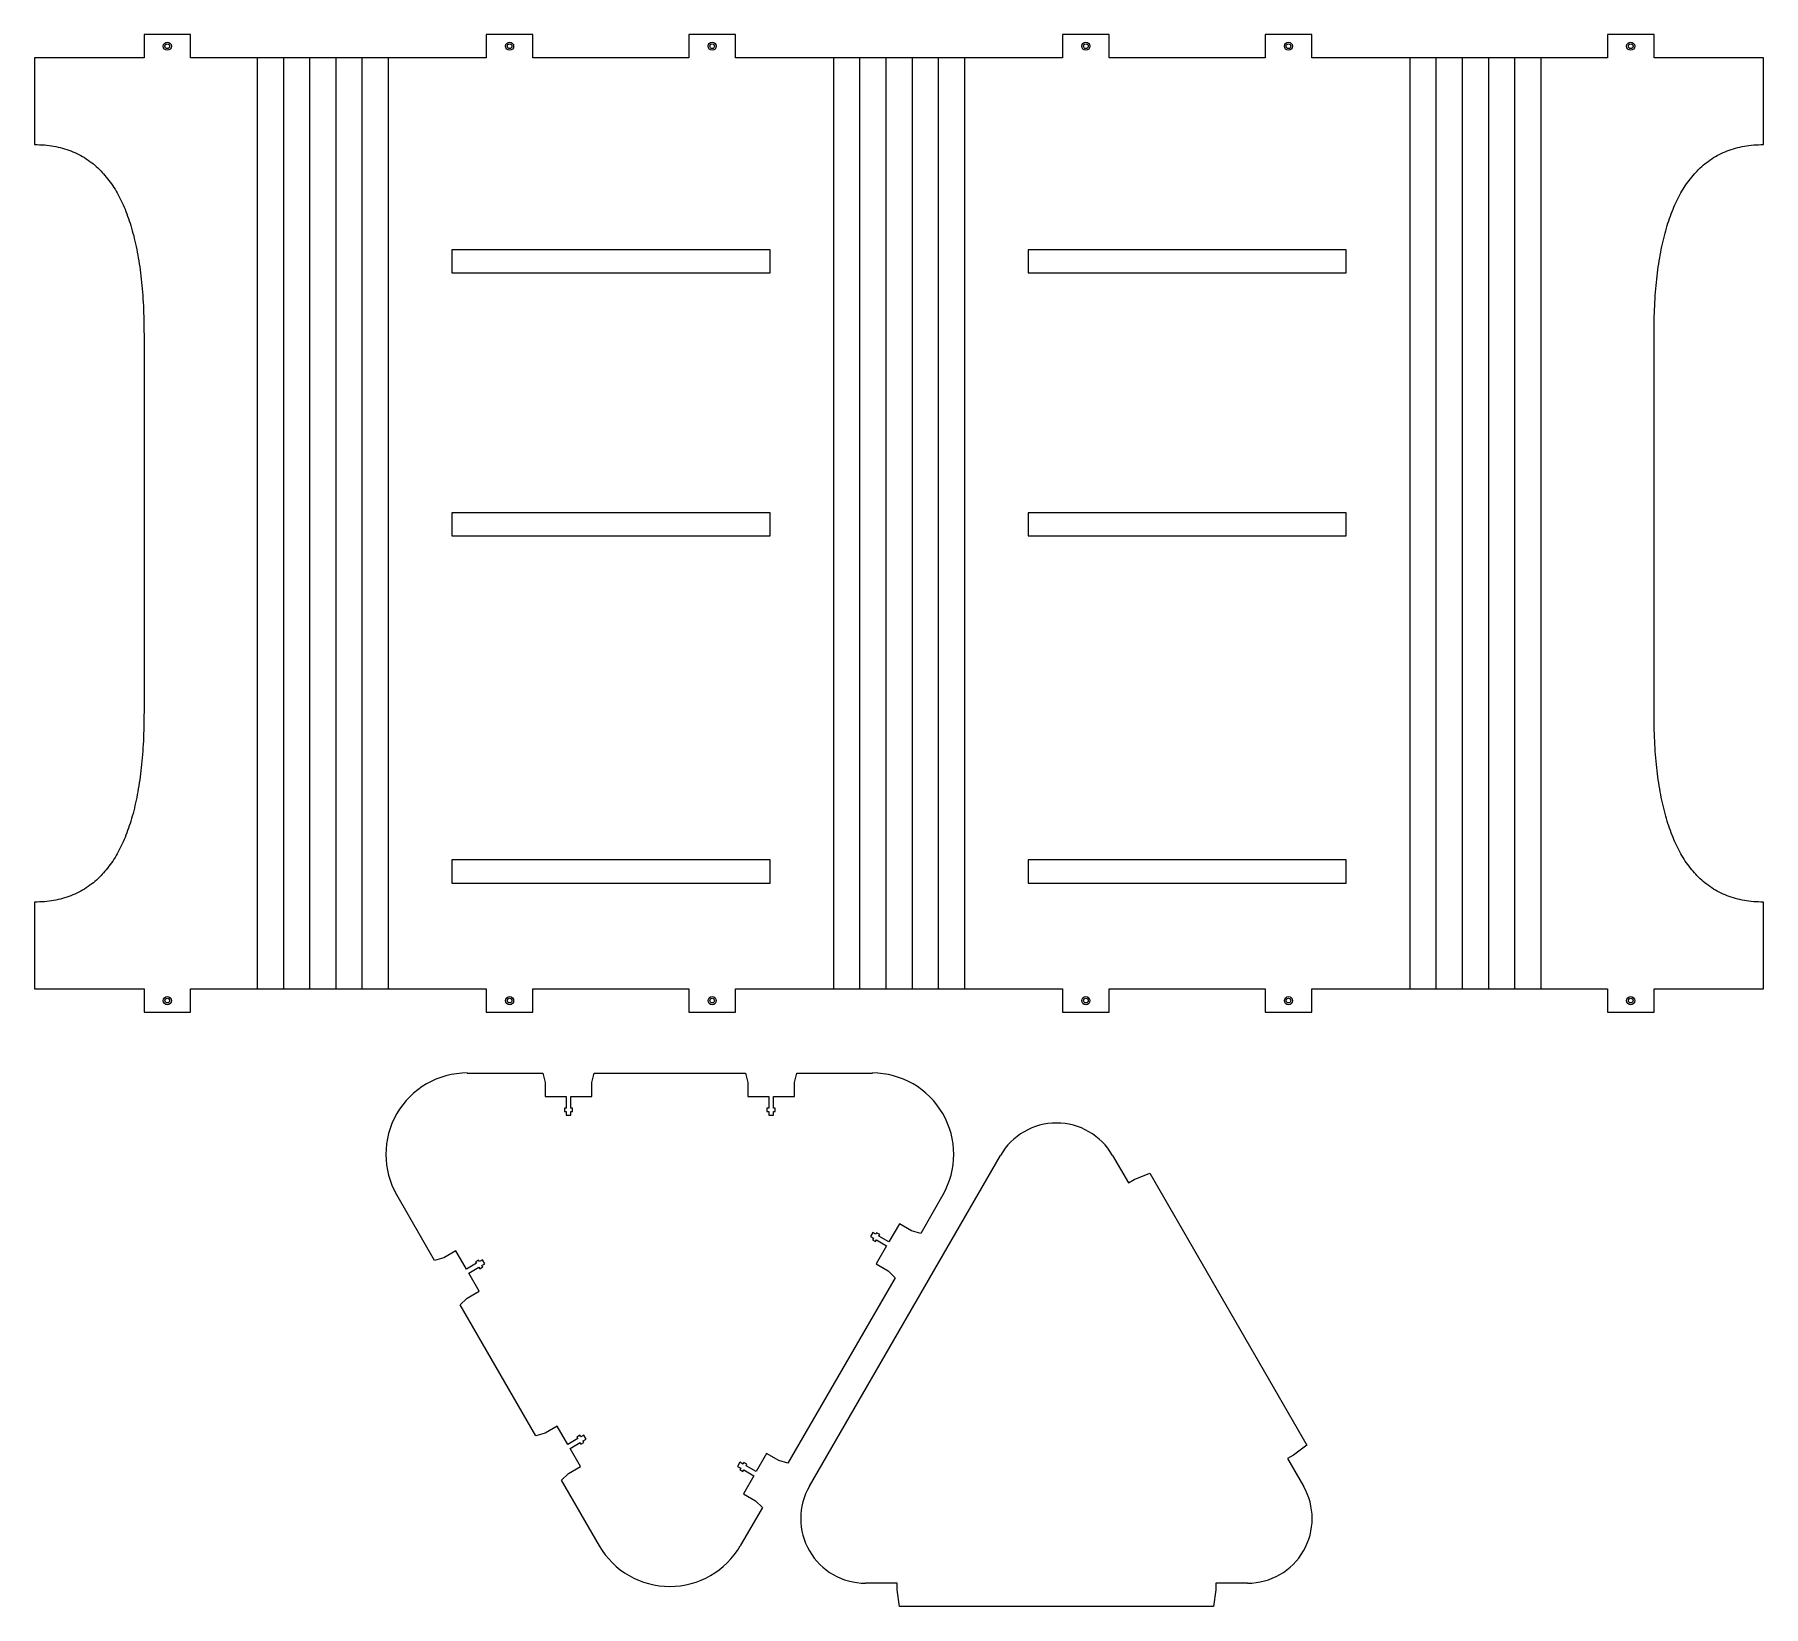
# Model space of a CAD drawing. Header units: millimetres. Extents: x -24 to 124, y -61 to 74.
import ezdxf

# ---------------------------------------------------------------- set-up
doc = ezdxf.new("R2010")
doc.units = ezdxf.units.MM
doc.header["$MEASUREMENT"] = 0
for name, color, linetype, true_color in [('joints', 5, 'Continuous', 0x0000ff), ('planar', 12, 'Continuous', 0xc80000), ('rounded$bending pattern$path', 18, 'Continuous', 0x000000), ('top_bottom', 96, 'Continuous', 0x007f00)]:
    doc.layers.add(name, color=color, linetype=linetype, true_color=true_color)

msp = doc.modelspace()

# ---------------------------------------------------------------- linework, layer by layer
at = {"layer": 'joints'}
for points in [[(21.37, -17.54), (21.37, -18.54)], [(21.77, -18.54), (21.77, -17.54)], [(38.77, -17.54), (38.77, -18.54)], [(39.17, -18.54), (39.17, -17.54)], [(21.37, -18.54), (21.22, -18.54)], [(21.22, -18.54), (21.22, -18.84)], [(21.22, -18.84), (21.37, -18.84)], [(21.37, -18.84), (21.37, -19.14), (21.77, -19.14), (21.77, -18.84)], [(21.92, -18.54), (21.77, -18.54)], [(21.77, -18.84), (21.92, -18.84)], [(21.92, -18.84), (21.92, -18.54)], [(38.77, -18.54), (38.62, -18.54)], [(38.62, -18.54), (38.62, -18.84)], [(38.62, -18.84), (38.77, -18.84)], [(38.77, -18.84), (38.77, -19.14), (39.17, -19.14), (39.17, -18.84)], [(39.32, -18.54), (39.17, -18.54)], [(39.17, -18.84), (39.32, -18.84)], [(39.32, -18.84), (39.32, -18.54)], [(47.96, -29.39), (47.7, -29.24), (47.5, -29.58), (47.76, -29.73)], [(48.04, -29.26), (47.96, -29.39)], [(48.3, -29.41), (48.04, -29.26)], [(48.22, -29.54), (48.3, -29.41)], [(49.09, -30.04), (48.22, -29.54)], [(47.76, -29.73), (47.69, -29.86)], [(47.69, -29.86), (47.95, -30.01)], [(47.95, -30.01), (48.02, -29.88)], [(48.02, -29.88), (48.89, -30.38)], [(13.67, -31.88), (12.8, -32.38)], [(13, -32.72), (13.87, -32.22)], [(13.85, -31.6), (13.59, -31.75)], [(13.59, -31.75), (13.67, -31.88)], [(13.93, -31.73), (13.85, -31.6)], [(13.87, -32.22), (13.94, -32.35)], [(14.13, -32.07), (14.39, -31.92), (14.19, -31.58), (13.93, -31.73)], [(13.94, -32.35), (14.2, -32.2)], [(14.2, -32.2), (14.13, -32.07)], [(22.37, -46.94), (21.5, -47.44)], [(21.7, -47.79), (22.57, -47.29)], [(22.55, -46.66), (22.29, -46.81)], [(22.29, -46.81), (22.37, -46.94)], [(22.63, -46.79), (22.55, -46.66)], [(22.57, -47.29), (22.64, -47.42)], [(22.83, -47.14), (23.09, -46.99), (22.89, -46.64), (22.63, -46.79)], [(22.64, -47.42), (22.9, -47.27)], [(22.9, -47.27), (22.83, -47.14)], [(36.56, -49.13), (36.3, -48.98), (36.1, -49.33), (36.36, -49.48)], [(36.64, -49), (36.56, -49.13)], [(36.9, -49.15), (36.64, -49)], [(36.36, -49.48), (36.29, -49.61)], [(36.29, -49.61), (36.55, -49.76)], [(36.55, -49.76), (36.62, -49.63)], [(36.62, -49.63), (37.49, -50.13)], [(36.82, -49.28), (36.9, -49.15)], [(37.69, -49.78), (36.82, -49.28)]]:
    msp.add_lwpolyline(points, dxfattribs=at)
at = {"layer": 'planar'}
for p, q in [((-10.89, 73.69), (-14.89, 73.69)), ((-14.89, 73.69), (-14.89, 71.69)), ((-10.89, 71.69), (-10.89, 73.69)), ((18.51, 73.69), (14.51, 73.69)), ((14.51, 73.69), (14.51, 71.69)), ((18.51, 71.69), (18.51, 73.69)), ((35.91, 73.69), (31.91, 73.69)), ((31.91, 73.69), (31.91, 71.69)), ((35.91, 71.69), (35.91, 73.69)), ((68.01, 73.69), (64.01, 73.69)), ((64.01, 73.69), (64.01, 71.69)), ((68.01, 71.69), (68.01, 73.69)), ((85.41, 73.69), (81.41, 73.69)), ((81.41, 73.69), (81.41, 71.69)), ((85.41, 71.69), (85.41, 73.69)), ((114.81, 73.69), (110.81, 73.69)), ((110.81, 73.69), (110.81, 71.69)), ((114.81, 71.69), (114.81, 73.69)), ((-24.29, 71.69), (-24.29, 64.24)), ((124.21, 64.24), (124.21, 71.69)), ((-14.89, 47.89), (-14.89, 15.49)), ((114.81, 15.49), (114.81, 47.89)), ((-24.29, -0.85), (-24.29, -8.31)), ((124.21, -8.31), (124.21, -0.85)), ((-14.89, -8.31), (-14.89, -10.31)), ((-10.89, -10.31), (-10.89, -8.31)), ((14.51, -8.31), (14.51, -10.31)), ((18.51, -10.31), (18.51, -8.31)), ((31.91, -8.31), (31.91, -10.31)), ((35.91, -10.31), (35.91, -8.31)), ((64.01, -8.31), (64.01, -10.31)), ((68.01, -10.31), (68.01, -8.31)), ((81.41, -8.31), (81.41, -10.31)), ((85.41, -10.31), (85.41, -8.31)), ((110.81, -8.31), (110.81, -10.31)), ((114.81, -10.31), (114.81, -8.31)), ((-14.89, -10.31), (-10.89, -10.31)), ((14.51, -10.31), (18.51, -10.31)), ((31.91, -10.31), (35.91, -10.31)), ((64.01, -10.31), (68.01, -10.31)), ((81.41, -10.31), (85.41, -10.31)), ((110.81, -10.31), (114.81, -10.31)), ((42.26, -51.03), (58.67, -22.61)), ((68.3, -22.61), (69.67, -24.98)), ((71.49, -24.13), (84.98, -47.5)), ((83.34, -48.66), (84.71, -51.03)), ((49.81, -59.36), (47.08, -59.36)), ((79.89, -59.36), (77.16, -59.36)), ((76.97, -61.36), (50, -61.36))]:
    msp.add_line(p, q, dxfattribs=at)
for points in [[(-14.89, 71.69), (-24.29, 71.69)], [(14.51, 71.69), (-10.89, 71.69)], [(31.91, 71.69), (18.51, 71.69)], [(64.01, 71.69), (35.91, 71.69)], [(81.41, 71.69), (68.01, 71.69)], [(110.81, 71.69), (85.41, 71.69)], [(124.21, 71.69), (114.81, 71.69)], [(-24.29, -8.31), (-14.89, -8.31)], [(-10.89, -8.31), (14.51, -8.31)], [(18.51, -8.31), (31.91, -8.31)], [(35.91, -8.31), (64.01, -8.31)], [(68.01, -8.31), (81.41, -8.31)], [(85.41, -8.31), (110.81, -8.31)], [(114.81, -8.31), (124.21, -8.31)], [(69.67, -24.98), (70.17, -24.69)], [(70.17, -24.69), (71.49, -24.13)], [(84.98, -47.5), (83.84, -48.37)], [(83.84, -48.37), (83.34, -48.66)], [(49.81, -59.94), (49.81, -59.36)], [(77.16, -59.36), (77.16, -59.94)], [(50, -61.36), (49.81, -59.94)], [(77.16, -59.94), (76.97, -61.36)]]:
    msp.add_lwpolyline(points, dxfattribs=at)
for points in [[(11.54, 53.21), (38.88, 53.21), (38.88, 55.21), (11.54, 55.21)], [(61.04, 53.21), (88.38, 53.21), (88.38, 55.21), (61.04, 55.21)], [(11.54, 30.61), (38.88, 30.61), (38.88, 32.61), (11.54, 32.61)], [(61.04, 30.61), (88.38, 30.61), (88.38, 32.61), (61.04, 32.61)], [(11.54, 0.79), (38.88, 0.79), (38.88, 2.79), (11.54, 2.79)], [(61.04, 0.79), (88.38, 0.79), (88.38, 2.79), (61.04, 2.79)]]:
    msp.add_lwpolyline(points, close=True, dxfattribs=at)
for centre, start, end in [((63.49, -25.39), 30, 150), ((47.08, -53.81), 150, 270), ((79.89, -53.81), 270, 30)]:
    msp.add_arc(centre, 5.56, start, end, dxfattribs=at)
for points in [[(-24.29, 64.24), (-14.89, 64.24), (-14.89, 47.89)], [(114.81, 47.89), (114.81, 64.24), (124.21, 64.24)], [(-14.89, 15.49), (-14.89, -0.85), (-24.29, -0.85)], [(124.21, -0.85), (114.81, -0.85), (114.81, 15.49)]]:
    msp.add_open_spline(points, degree=2, dxfattribs=at)
at = {"layer": 'rounded$bending pattern$path'}
for points in [[(-5.17, 71.69), (-5.17, -8.31)], [(-2.92, 71.69), (-2.92, -8.31)], [(-0.67, 71.69), (-0.67, -8.31)], [(1.58, 71.69), (1.58, -8.31)], [(3.83, 71.69), (3.83, -8.31)], [(6.08, 71.69), (6.08, -8.31)], [(44.33, 71.69), (44.33, -8.31)], [(46.58, 71.69), (46.58, -8.31)], [(48.83, 71.69), (48.83, -8.31)], [(51.08, 71.69), (51.08, -8.31)], [(53.33, 71.69), (53.33, -8.31)], [(55.58, 71.69), (55.58, -8.31)], [(93.83, 71.69), (93.83, -8.31)], [(96.08, 71.69), (96.08, -8.31)], [(98.33, 71.69), (98.33, -8.31)], [(100.58, 71.69), (100.58, -8.31)], [(102.83, 71.69), (102.83, -8.31)], [(105.08, 71.69), (105.08, -8.31)]]:
    msp.add_lwpolyline(points, dxfattribs=at)
for centre, radius in [((-12.89, 72.69), 0.35), ((-12.89, 72.69), 0.2), ((16.51, 72.69), 0.35), ((16.51, 72.69), 0.2), ((33.91, 72.69), 0.35), ((33.91, 72.69), 0.2), ((66.01, 72.69), 0.35), ((66.01, 72.69), 0.2), ((83.41, 72.69), 0.35), ((83.41, 72.69), 0.2), ((112.81, 72.69), 0.35), ((112.81, 72.69), 0.2), ((-12.89, -9.31), 0.35), ((-12.89, -9.31), 0.2), ((16.51, -9.31), 0.35), ((16.51, -9.31), 0.2), ((33.91, -9.31), 0.35), ((33.91, -9.31), 0.2), ((66.01, -9.31), 0.35), ((66.01, -9.31), 0.2), ((83.41, -9.31), 0.35), ((83.41, -9.31), 0.2), ((112.81, -9.31), 0.35), ((112.81, -9.31), 0.2)]:
    msp.add_circle(centre, radius, dxfattribs=at)
at = {"layer": 'top_bottom'}
for p, q in [((12.87, -15.54), (19.37, -15.54)), ((19.37, -15.54), (19.57, -16.34)), ((23.57, -16.34), (23.77, -15.54)), ((23.77, -15.54), (36.77, -15.54)), ((36.77, -15.54), (36.97, -16.34)), ((40.97, -16.34), (41.17, -15.54)), ((41.17, -15.54), (47.67, -15.54)), ((19.57, -16.34), (19.57, -17.54)), ((19.57, -17.54), (21.37, -17.54)), ((21.77, -17.54), (23.57, -17.54)), ((23.57, -17.54), (23.57, -16.34)), ((36.97, -16.34), (36.97, -17.54)), ((36.97, -17.54), (38.77, -17.54)), ((39.17, -17.54), (40.97, -17.54)), ((40.97, -17.54), (40.97, -16.34)), ((10.07, -31.64), (6.82, -26.01)), ((53.72, -26.01), (51.82, -29.31)), ((49.99, -28.48), (49.09, -30.04)), ((51.03, -29.08), (49.99, -28.48)), ((51.82, -29.31), (51.03, -29.08)), ((11.9, -30.82), (10.86, -31.42)), ((12.8, -32.38), (11.9, -30.82)), ((48.89, -30.38), (47.99, -31.94)), ((10.86, -31.42), (10.07, -31.64)), ((47.99, -31.94), (49.03, -32.54)), ((49.03, -32.54), (49.62, -33.12)), ((13.9, -34.28), (13, -32.72)), ((49.62, -33.12), (40.42, -49.05)), ((12.27, -35.45), (12.86, -34.88)), ((18.77, -46.71), (12.27, -35.45)), ((12.86, -34.88), (13.9, -34.28)), ((20.6, -45.89), (19.56, -46.49)), ((21.5, -47.44), (20.6, -45.89)), ((19.56, -46.49), (18.77, -46.71)), ((22.6, -49.35), (21.7, -47.79)), ((38.59, -48.22), (37.69, -49.78)), ((39.63, -48.82), (38.59, -48.22)), ((40.42, -49.05), (39.63, -48.82)), ((20.97, -50.52), (21.56, -49.95)), ((21.56, -49.95), (22.6, -49.35)), ((37.49, -50.13), (36.59, -51.69)), ((24.22, -56.15), (20.97, -50.52)), ((36.59, -51.69), (37.63, -52.29)), ((38.22, -52.86), (36.32, -56.15)), ((37.63, -52.29), (38.22, -52.86))]:
    msp.add_line(p, q, dxfattribs=at)
for centre, start, end in [((12.87, -22.52), 90, 210), ((47.67, -22.52), 330, 90), ((30.27, -52.66), 210, 330)]:
    msp.add_arc(centre, 6.99, start, end, dxfattribs=at)

doc.saveas('drawing.dxf')
